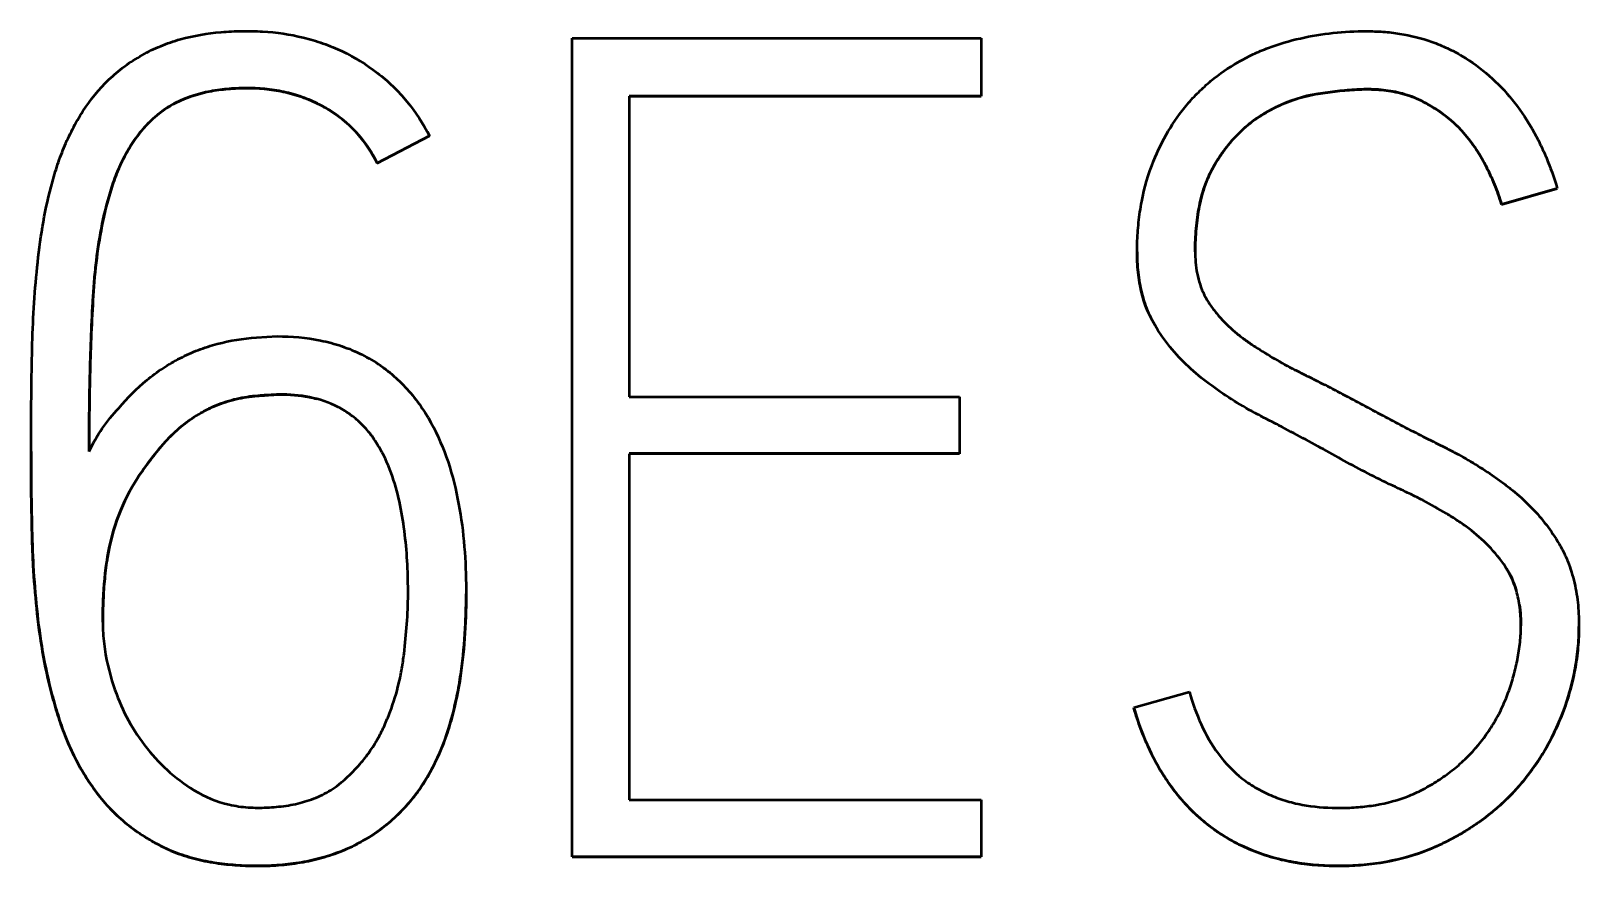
# Model space of a CAD drawing. Header units: millimetres. Extents: x 6750 to 121550, y -28210 to 66060.
# Drawn here: x 16001.742 to 16004.758, y 16208.219 to 16209.846 of the extents above; entities that cross this region are included whole.
import ezdxf

# ---------------------------------------------------------------- set-up
doc = ezdxf.new("R2010")
doc.units = ezdxf.units.MM
doc.layers.add('1', color=7, linetype='Continuous')

# ---------------------------------------------------------------- blocks, each defined once
blk = doc.blocks.new('s7-1513')
at = {"layer": '1', "color": 7, "linetype": 'Continuous', "lineweight": 50}
for p, q in [((15393.1348, 16399.7091), (15393.9315, 16399.7091)), ((15393.1348, 16398.1135), (15393.1348, 16399.709)), ((15393.9315, 16399.709), (15393.9315, 16399.5959)), ((15393.2456, 16399.596), (15393.9315, 16399.596)), ((15393.9315, 16399.596), (15393.2456, 16399.596)), ((15393.2456, 16399.5959), (15393.2456, 16399.0101)), ((15394.5882, 16399.6006), (15394.5882, 16399.6006)), ((15392.7548, 16399.4653), (15392.8568, 16399.5183)), ((15392.8568, 16399.5183), (15392.7548, 16399.4653)), ((15392.8568, 16399.5183), (15392.8568, 16399.5183)), ((15394.8681, 16399.5284), (15394.8681, 16399.5284)), ((15392.7548, 16399.4653), (15392.7548, 16399.4653)), ((15394.9454, 16399.385), (15395.0543, 16399.4162)), ((15395.0543, 16399.4162), (15394.9454, 16399.385)), ((15395.0543, 16399.4162), (15395.0543, 16399.4162)), ((15394.9454, 16399.385), (15394.9454, 16399.385)), ((15394.2355, 16399.2921), (15394.2355, 16399.2921)), ((15392.5197, 16399.1256), (15392.5597, 16399.1279)), ((15394.2699, 16399.15), (15394.2699, 16399.15)), ((15392.564, 16399.0148), (15392.564, 16399.0148)), ((15393.2456, 16399.0102), (15393.8893, 16399.0102)), ((15393.8893, 16399.0101), (15393.8893, 16398.8992)), ((15392.0803, 16398.9036), (15392.0803, 16398.9036)), ((15393.2456, 16398.8994), (15393.8893, 16398.8994)), ((15393.8893, 16398.8994), (15393.2456, 16398.8994)), ((15393.2456, 16398.8992), (15393.2456, 16398.2244)), ((15392.2876, 16398.8516), (15392.2876, 16398.8516)), ((15392.2512, 16398.7794), (15392.2512, 16398.7794)), ((15394.9536, 16398.6783), (15394.9536, 16398.6783)), ((15392.928, 16398.6263), (15392.928, 16398.6263)), ((15395.0966, 16398.5639), (15395.0966, 16398.5639)), ((15394.229, 16398.4043), (15394.3375, 16398.4352)), ((15394.229, 16398.4043), (15394.229, 16398.4043)), ((15393.2456, 16398.2245), (15393.9315, 16398.2245)), ((15393.9315, 16398.2244), (15393.9315, 16398.1135)), ((15393.9315, 16398.1137), (15393.1348, 16398.1137)), ((15393.1348, 16398.1137), (15393.9315, 16398.1137))]:
    blk.add_line(p, q, dxfattribs=at)
for points, knots in [([(15392.0825, 16399.1035), (15392.0836, 16399.1568), (15392.0867, 16399.2098), (15392.095, 16399.2888), (15392.0983, 16399.3151), (15392.107, 16399.3674), (15392.1124, 16399.3934), (15392.1226, 16399.4321), (15392.1264, 16399.445), (15392.1347, 16399.4705), (15392.1392, 16399.4831), (15392.1494, 16399.5077), (15392.155, 16399.5198), (15392.1673, 16399.5436), (15392.1741, 16399.5552), (15392.1961, 16399.589), (15392.2127, 16399.6098), (15392.2416, 16399.6374), (15392.2519, 16399.646), (15392.2737, 16399.6621), (15392.2851, 16399.6693), (15392.3085, 16399.6825), (15392.3205, 16399.6884), (15392.3453, 16399.6987), (15392.3581, 16399.7031), (15392.3974, 16399.714), (15392.4239, 16399.7183), (15392.464, 16399.7218), (15392.4774, 16399.7225), (15392.5044, 16399.7229), (15392.518, 16399.7227), (15392.5584, 16399.7203), (15392.5848, 16399.7165), (15392.6237, 16399.707), (15392.6365, 16399.7032), (15392.6618, 16399.6943), (15392.6744, 16399.6891), (15392.7109, 16399.6716), (15392.7337, 16399.6577), (15392.7654, 16399.6333), (15392.7756, 16399.6246), (15392.795, 16399.6058), (15392.8042, 16399.5958), (15392.8298, 16399.5648), (15392.8444, 16399.5423), (15392.8568, 16399.5183)], [0, 0, 0, 0, 0.125, 0.125, 0.1875, 0.1875, 0.25, 0.25, 0.28125, 0.28125, 0.3125, 0.3125, 0.34375, 0.34375, 0.375, 0.375, 0.4375, 0.4375, 0.46875, 0.46875, 0.5, 0.5, 0.53125, 0.53125, 0.5625, 0.5625, 0.625, 0.625, 0.65625, 0.65625, 0.6875, 0.6875, 0.75, 0.75, 0.78125, 0.78125, 0.8125, 0.8125, 0.875, 0.875, 0.90625, 0.90625, 0.9375, 0.9375, 1, 1, 1, 1]), ([(15394.2677, 16399.4695), (15394.2839, 16399.5097), (15394.3054, 16399.5469), (15394.3405, 16399.5884), (15394.3479, 16399.5964), (15394.3632, 16399.6115), (15394.3711, 16399.6187), (15394.3959, 16399.6393), (15394.4136, 16399.6515), (15394.4419, 16399.6677), (15394.4516, 16399.6728), (15394.4713, 16399.682), (15394.4812, 16399.6861), (15394.5116, 16399.6976), (15394.5324, 16399.7037), (15394.5749, 16399.7134), (15394.5963, 16399.7168), (15394.6392, 16399.7213), (15394.6607, 16399.7224), (15394.693, 16399.7225), (15394.7038, 16399.7221), (15394.7254, 16399.7206), (15394.7362, 16399.7193), (15394.7687, 16399.7142), (15394.7897, 16399.7089), (15394.8203, 16399.698), (15394.8303, 16399.6939), (15394.85, 16399.6847), (15394.8597, 16399.6795), (15394.8878, 16399.6628), (15394.9052, 16399.65), (15394.9377, 16399.6215), (15394.9529, 16399.6056), (15394.9802, 16399.572), (15394.9923, 16399.5542), (15395.0087, 16399.5262), (15395.0139, 16399.5166), (15395.0236, 16399.4972), (15395.0281, 16399.4873), (15395.0408, 16399.4574), (15395.048, 16399.437), (15395.0543, 16399.4162)], [0, 0, 0, 0, 0.125, 0.125, 0.15625, 0.15625, 0.1875, 0.1875, 0.25, 0.25, 0.28125, 0.28125, 0.3125, 0.3125, 0.375, 0.375, 0.4375, 0.4375, 0.5, 0.5, 0.53125, 0.53125, 0.5625, 0.5625, 0.625, 0.625, 0.65625, 0.65625, 0.6875, 0.6875, 0.75, 0.75, 0.8125, 0.8125, 0.875, 0.875, 0.90625, 0.90625, 0.9375, 0.9375, 1, 1, 1, 1]), ([(15392.7548, 16399.4653), (15392.7437, 16399.4876), (15392.7299, 16399.5081), (15392.7088, 16399.5309), (15392.7044, 16399.5353), (15392.6953, 16399.5438), (15392.6812, 16399.5559), (15392.6658, 16399.5663), (15392.6444, 16399.5787), (15392.6331, 16399.5843), (15392.6101, 16399.5938), (15392.5984, 16399.5977), (15392.5744, 16399.6042), (15392.5622, 16399.6066), (15392.5374, 16399.6101), (15392.525, 16399.6111), (15392.5003, 16399.6118), (15392.488, 16399.6116), (15392.4633, 16399.6101), (15392.451, 16399.6089), (15392.4264, 16399.6049), (15392.4141, 16399.6023), (15392.3903, 16399.5952), (15392.3787, 16399.5909), (15392.3619, 16399.5828), (15392.3564, 16399.5799), (15392.3457, 16399.5735), (15392.3405, 16399.57), (15392.3256, 16399.559), (15392.3164, 16399.5508), (15392.2992, 16399.5331), (15392.2912, 16399.5234), (15392.2768, 16399.5034), (15392.2703, 16399.493), (15392.2585, 16399.4714), (15392.2533, 16399.4603), (15392.2439, 16399.4373), (15392.2399, 16399.4257), (15392.2289, 16399.3907), (15392.223, 16399.367), (15392.2136, 16399.3192), (15392.2099, 16399.2951), (15392.2042, 16399.2466), (15392.2023, 16399.2221), (15392.198, 16399.1487), (15392.1962, 16399.0997), (15392.1939, 16399.0017), (15392.1934, 16398.9526), (15392.1934, 16398.9036)], [0, 0, 0, 0, 0.0625, 0.0625, 0.078125, 0.078125, 0.09375, 0.125, 0.125, 0.15625, 0.15625, 0.1875, 0.1875, 0.21875, 0.21875, 0.25, 0.25, 0.28125, 0.28125, 0.3125, 0.3125, 0.34375, 0.34375, 0.375, 0.375, 0.390625, 0.390625, 0.40625, 0.40625, 0.4375, 0.4375, 0.46875, 0.46875, 0.5, 0.5, 0.53125, 0.53125, 0.5625, 0.5625, 0.625, 0.625, 0.6875, 0.6875, 0.75, 0.75, 0.875, 0.875, 1, 1, 1, 1]), ([(15392.1934, 16398.9036), (15392.1934, 16398.9521), (15392.1939, 16399.0006), (15392.1961, 16399.0975), (15392.1979, 16399.1459), (15392.2013, 16399.2063), (15392.2021, 16399.2183), (15392.204, 16399.2424), (15392.2052, 16399.2544), (15392.2093, 16399.2905), (15392.2128, 16399.3144), (15392.2219, 16399.3621), (15392.2276, 16399.3858), (15392.2384, 16399.4212), (15392.2423, 16399.4331), (15392.2515, 16399.4563), (15392.2567, 16399.4676), (15392.2683, 16399.4896), (15392.2747, 16399.5002), (15392.2891, 16399.5208), (15392.297, 16399.5306), (15392.3141, 16399.5487), (15392.3233, 16399.557), (15392.3383, 16399.5685), (15392.3435, 16399.5721), (15392.3542, 16399.5786), (15392.3706, 16399.5877), (15392.388, 16399.5944), (15392.406, 16399.5999), (15392.4122, 16399.6015), (15392.4244, 16399.6044), (15392.4306, 16399.6056), (15392.449, 16399.6086), (15392.4614, 16399.61), (15392.4863, 16399.6115), (15392.4988, 16399.6118), (15392.5238, 16399.6112), (15392.5364, 16399.6102), (15392.5611, 16399.6068), (15392.5855, 16399.602), (15392.6092, 16399.5941), (15392.6325, 16399.5846), (15392.6437, 16399.5791), (15392.6652, 16399.5667), (15392.6806, 16399.5563), (15392.6948, 16399.5442), (15392.704, 16399.5357), (15392.7085, 16399.5313), (15392.7297, 16399.5084), (15392.7436, 16399.4878), (15392.7548, 16399.4653)], [0, 0, 0, 0, 0.125, 0.125, 0.25, 0.25, 0.28125, 0.28125, 0.3125, 0.3125, 0.375, 0.375, 0.4375, 0.4375, 0.46875, 0.46875, 0.5, 0.5, 0.53125, 0.53125, 0.5625, 0.5625, 0.59375, 0.59375, 0.609375, 0.609375, 0.625, 0.65625, 0.65625, 0.671875, 0.671875, 0.6875, 0.6875, 0.71875, 0.71875, 0.75, 0.75, 0.78125, 0.78125, 0.8125, 0.84375, 0.84375, 0.875, 0.875, 0.90625, 0.921875, 0.921875, 0.9375, 0.9375, 1, 1, 1, 1]), ([(15394.8681, 16399.5284), (15394.8508, 16399.5473), (15394.831, 16399.5629), (15394.8037, 16399.5793), (15394.7981, 16399.5824), (15394.7868, 16399.5883), (15394.7811, 16399.5909), (15394.7636, 16399.5979), (15394.7515, 16399.6015), (15394.7267, 16399.6066), (15394.714, 16399.6081), (15394.6887, 16399.6096), (15394.676, 16399.6094), (15394.6509, 16399.6081), (15394.6383, 16399.607), (15394.6132, 16399.6041), (15394.6007, 16399.6024), (15394.5882, 16399.6006)], [0, 0, 0, 0, 0.25, 0.25, 0.3125, 0.3125, 0.375, 0.375, 0.5, 0.5, 0.625, 0.625, 0.75, 0.75, 0.875, 0.875, 1, 1, 1, 1]), ([(15394.5882, 16399.6006), (15394.6007, 16399.6025), (15394.6133, 16399.6042), (15394.6386, 16399.607), (15394.6512, 16399.6081), (15394.6766, 16399.6094), (15394.6894, 16399.6095), (15394.7146, 16399.6081), (15394.7271, 16399.6065), (15394.7456, 16399.6027), (15394.7518, 16399.6011), (15394.764, 16399.5975), (15394.77, 16399.5954), (15394.7876, 16399.5883), (15394.7986, 16399.5823), (15394.8201, 16399.5694), (15394.8305, 16399.5622), (15394.8503, 16399.5464), (15394.8595, 16399.5377), (15394.8681, 16399.5284)], [0, 0, 0, 0, 0.125, 0.125, 0.25, 0.25, 0.375, 0.375, 0.5, 0.5, 0.5625, 0.5625, 0.625, 0.625, 0.75, 0.75, 0.875, 0.875, 1, 1, 1, 1]), ([(15394.5882, 16399.6006), (15394.559, 16399.5959), (15394.5312, 16399.5867), (15394.4982, 16399.5704), (15394.4917, 16399.5669), (15394.4791, 16399.5595), (15394.4729, 16399.5556), (15394.4551, 16399.5431), (15394.444, 16399.5338), (15394.4284, 16399.5182), (15394.4234, 16399.5128), (15394.4138, 16399.5017), (15394.4048, 16399.4902), (15394.3966, 16399.4782), (15394.3887, 16399.4659), (15394.3849, 16399.4597), (15394.3781, 16399.4467), (15394.375, 16399.44), (15394.3694, 16399.4264), (15394.3669, 16399.4196), (15394.3604, 16399.3987), (15394.3571, 16399.3846), (15394.3522, 16399.3558), (15394.3506, 16399.3412), (15394.3492, 16399.3194), (15394.3489, 16399.3121), (15394.3486, 16399.2975), (15394.3485, 16399.2903), (15394.349, 16399.2757), (15394.3496, 16399.2685), (15394.3516, 16399.2539), (15394.3531, 16399.2466), (15394.3587, 16399.2253), (15394.3641, 16399.2118), (15394.3753, 16399.1928), (15394.3796, 16399.1867), (15394.3885, 16399.1748), (15394.4025, 16399.1578), (15394.4185, 16399.1427), (15394.4357, 16399.1287), (15394.4416, 16399.1242), (15394.4537, 16399.1156), (15394.472, 16399.1031), (15394.5034, 16399.0837), (15394.5293, 16399.0696), (15394.549, 16399.0595), (15394.5556, 16399.0563), (15394.5688, 16399.0497), (15394.6018, 16399.0332), (15394.6345, 16399.0163), (15394.6735, 16398.9955), (15394.6864, 16398.9884), (15394.7124, 16398.9744), (15394.7514, 16398.9536), (15394.7908, 16398.9334), (15394.8238, 16398.9171), (15394.8305, 16398.9138), (15394.8436, 16398.9072), (15394.8632, 16398.8969), (15394.8951, 16398.8786), (15394.926, 16398.8585), (15394.944, 16398.8456), (15394.9558, 16398.8367), (15394.9617, 16398.8322), (15394.9906, 16398.8088), (15395.0114, 16398.7879), (15395.0387, 16398.7531), (15395.0472, 16398.7408), (15395.0587, 16398.722), (15395.0624, 16398.7156), (15395.069, 16398.7026), (15395.078, 16398.6827), (15395.0844, 16398.6617), (15395.0894, 16398.6402), (15395.0908, 16398.6329), (15395.0931, 16398.6183), (15395.094, 16398.611), (15395.0961, 16398.5891), (15395.0967, 16398.5745), (15395.0964, 16398.5452), (15395.0956, 16398.5306), (15395.0926, 16398.5013), (15395.0903, 16398.4867), (15395.0845, 16398.4579), (15395.0809, 16398.4436), (15395.0726, 16398.4156), (15395.0678, 16398.4017), (15395.057, 16398.3743), (15395.0509, 16398.3608), (15395.0311, 16398.3214), (15395.0156, 16398.2967), (15394.9889, 16398.2619), (15394.9794, 16398.2508), (15394.9592, 16398.2292), (15394.9484, 16398.2189), (15394.9151, 16398.1899), (15394.8912, 16398.1729), (15394.8531, 16398.1507), (15394.8399, 16398.1439), (15394.8131, 16398.1312), (15394.7995, 16398.1257), (15394.7579, 16398.1112), (15394.7294, 16398.1046), (15394.6855, 16398.0985), (15394.6707, 16398.0972), (15394.6411, 16398.0957), (15394.6264, 16398.0956), (15394.597, 16398.0965), (15394.5823, 16398.0975), (15394.553, 16398.1009), (15394.5383, 16398.1033), (15394.4948, 16398.1128), (15394.4669, 16398.1221), (15394.427, 16398.1411), (15394.4139, 16398.1483), (15394.389, 16398.1642), (15394.3772, 16398.1729), (15394.3546, 16398.1915), (15394.3439, 16398.2015), (15394.3237, 16398.2229), (15394.3141, 16398.2343), (15394.2876, 16398.2696), (15394.2727, 16398.2949), (15394.2538, 16398.3349), (15394.2481, 16398.3485), (15394.2378, 16398.3761), (15394.2331, 16398.3901), (15394.229, 16398.4043)], [0, 0, 0, 0, 0.03125, 0.03125, 0.039062, 0.039062, 0.046875, 0.046875, 0.0625, 0.0625, 0.070312, 0.070312, 0.078125, 0.085937, 0.085937, 0.09375, 0.09375, 0.101562, 0.101562, 0.109375, 0.109375, 0.125, 0.125, 0.140625, 0.140625, 0.148437, 0.148437, 0.15625, 0.15625, 0.164062, 0.164062, 0.171875, 0.171875, 0.1875, 0.1875, 0.195312, 0.195312, 0.203125, 0.21875, 0.21875, 0.226562, 0.226562, 0.234375, 0.25, 0.265625, 0.265625, 0.273437, 0.273437, 0.28125, 0.3125, 0.3125, 0.328125, 0.328125, 0.34375, 0.375, 0.375, 0.382812, 0.382812, 0.390625, 0.40625, 0.421875, 0.429687, 0.429687, 0.4375, 0.4375, 0.46875, 0.46875, 0.484375, 0.484375, 0.492188, 0.492188, 0.5, 0.515625, 0.515625, 0.523438, 0.523438, 0.53125, 0.53125, 0.546875, 0.546875, 0.5625, 0.5625, 0.578125, 0.578125, 0.59375, 0.59375, 0.609375, 0.609375, 0.625, 0.625, 0.65625, 0.65625, 0.671875, 0.671875, 0.6875, 0.6875, 0.71875, 0.71875, 0.734375, 0.734375, 0.75, 0.75, 0.78125, 0.78125, 0.796875, 0.796875, 0.8125, 0.8125, 0.828125, 0.828125, 0.84375, 0.84375, 0.875, 0.875, 0.890625, 0.890625, 0.90625, 0.90625, 0.921875, 0.921875, 0.9375, 0.9375, 0.96875, 0.96875, 0.984375, 0.984375, 1, 1, 1, 1]), ([(15394.3486, 16399.2922), (15394.3486, 16399.2946), (15394.3486, 16399.297), (15394.3487, 16399.3068), (15394.349, 16399.3142), (15394.3502, 16399.3363), (15394.3516, 16399.351), (15394.3562, 16399.38), (15394.3593, 16399.3944), (15394.3656, 16399.4157), (15394.3681, 16399.4228), (15394.3735, 16399.4366), (15394.3765, 16399.4433), (15394.3831, 16399.4564), (15394.3868, 16399.4627), (15394.3946, 16399.4752), (15394.3987, 16399.4814), (15394.4074, 16399.4934), (15394.4119, 16399.4993), (15394.4214, 16399.5106), (15394.4363, 16399.527), (15394.453, 16399.5415), (15394.4711, 16399.5544), (15394.4774, 16399.5584), (15394.4902, 16399.566), (15394.5098, 16399.5768), (15394.5303, 16399.5853), (15394.5587, 16399.5946), (15394.5733, 16399.5982), (15394.5882, 16399.6006)], [0, 0, 0, 0, 0.01697, 0.01697, 0.068709, 0.068709, 0.172185, 0.172185, 0.275662, 0.275662, 0.327401, 0.327401, 0.379139, 0.379139, 0.430877, 0.430877, 0.482616, 0.482616, 0.534354, 0.534354, 0.586093, 0.68957, 0.68957, 0.741308, 0.741308, 0.793046, 0.896523, 0.896523, 1, 1, 1, 1]), ([(15394.9454, 16399.385), (15394.9417, 16399.3982), (15394.9371, 16399.4111), (15394.9292, 16399.4301), (15394.9265, 16399.4364), (15394.9208, 16399.4488), (15394.9178, 16399.455), (15394.9084, 16399.4733), (15394.9013, 16399.485), (15394.8857, 16399.5074), (15394.8772, 16399.5181), (15394.8681, 16399.5284)], [0, 0, 0, 0, 0.25, 0.25, 0.375, 0.375, 0.5, 0.5, 0.75, 0.75, 1, 1, 1, 1]), ([(15394.8681, 16399.5284), (15394.8863, 16399.5078), (15394.9022, 16399.4853), (15394.9179, 16399.4549), (15394.9208, 16399.4487), (15394.9265, 16399.4363), (15394.9293, 16399.43), (15394.9371, 16399.4111), (15394.9417, 16399.3982), (15394.9454, 16399.385)], [0, 0, 0, 0, 0.5, 0.5, 0.625, 0.625, 0.75, 0.75, 1, 1, 1, 1]), ([(15394.2699, 16399.15), (15394.2555, 16399.1739), (15394.2466, 16399.1997), (15394.24, 16399.2336), (15394.2389, 16399.2405), (15394.2373, 16399.2541), (15394.2366, 16399.261), (15394.2354, 16399.2815), (15394.2353, 16399.2951), (15394.2361, 16399.3224), (15394.237, 16399.3361), (15394.2399, 16399.3634), (15394.2419, 16399.3771), (15394.2497, 16399.4175), (15394.2573, 16399.4439), (15394.2677, 16399.4695)], [0, 0, 0, 0, 0.25, 0.25, 0.3125, 0.3125, 0.375, 0.375, 0.5, 0.5, 0.625, 0.625, 0.75, 0.75, 1, 1, 1, 1]), ([(15394.2355, 16399.2922), (15394.2355, 16399.2842), (15394.2357, 16399.2761), (15394.237, 16399.2543), (15394.2387, 16399.2407), (15394.2426, 16399.2204), (15394.2441, 16399.2136), (15394.2478, 16399.2003), (15394.2498, 16399.1937), (15394.2569, 16399.1744), (15394.2627, 16399.1619), (15394.2699, 16399.15)], [0, 0, 0, 0, 0.164665, 0.164665, 0.44311, 0.44311, 0.582333, 0.582333, 0.721555, 0.721555, 1, 1, 1, 1]), ([(15392.5597, 16399.1279), (15392.5883, 16399.1279), (15392.6166, 16399.1255), (15392.6582, 16399.117), (15392.672, 16399.1133), (15392.6991, 16399.1041), (15392.7253, 16399.0933), (15392.7496, 16399.0789), (15392.7672, 16399.0667), (15392.7729, 16399.0624), (15392.784, 16399.0534), (15392.7894, 16399.0487), (15392.8049, 16399.0343), (15392.8145, 16399.024), (15392.8325, 16399.0021), (15392.8408, 16398.9905), (15392.8636, 16398.9545), (15392.8757, 16398.9292), (15392.8957, 16398.8767), (15392.9034, 16398.8492), (15392.9153, 16398.7943), (15392.9196, 16398.7667), (15392.9254, 16398.711), (15392.9271, 16398.6831), (15392.9284, 16398.627), (15392.9281, 16398.5987), (15392.9256, 16398.5427), (15392.9235, 16398.5148), (15392.9165, 16398.4595), (15392.9118, 16398.4321), (15392.902, 16398.3913), (15392.8983, 16398.3778), (15392.8899, 16398.3509), (15392.8851, 16398.3375), (15392.869, 16398.298), (15392.856, 16398.2729), (15392.8361, 16398.2436), (15392.8319, 16398.2378), (15392.8232, 16398.2265), (15392.8186, 16398.221), (15392.8044, 16398.2049), (15392.7845, 16398.1848), (15392.7622, 16398.1673), (15392.7387, 16398.1513), (15392.7262, 16398.1439), (15392.688, 16398.1244), (15392.6613, 16398.1149), (15392.6194, 16398.1048), (15392.6053, 16398.1022), (15392.577, 16398.0984), (15392.5629, 16398.0971), (15392.5345, 16398.0957), (15392.5203, 16398.0956), (15392.4919, 16398.0963), (15392.4777, 16398.0972), (15392.4492, 16398.1001), (15392.435, 16398.1021), (15392.4071, 16398.1077), (15392.3933, 16398.1112), (15392.3663, 16398.1198), (15392.3531, 16398.125), (15392.3336, 16398.1343), (15392.3272, 16398.1377), (15392.3147, 16398.1446), (15392.3086, 16398.1482), (15392.2784, 16398.1672), (15392.2562, 16398.1849), (15392.2262, 16398.216), (15392.217, 16398.2269), (15392.1999, 16398.2496), (15392.1919, 16398.2614), (15392.177, 16398.2856), (15392.1701, 16398.2982), (15392.1575, 16398.3238), (15392.1517, 16398.3368), (15392.1414, 16398.3631), (15392.1369, 16398.3765), (15392.1284, 16398.4034), (15392.1245, 16398.417), (15392.1137, 16398.4579), (15392.1076, 16398.4856), (15392.0979, 16398.5415), (15392.0943, 16398.5695), (15392.0884, 16398.6255), (15392.0851, 16398.6676), (15392.0832, 16398.7098), (15392.0823, 16398.7378), (15392.082, 16398.7519), (15392.0805, 16398.8222), (15392.0801, 16398.8784), (15392.0805, 16398.9909), (15392.0812, 16399.0472), (15392.0825, 16399.1035)], [0, 0, 0, 0, 0.03125, 0.03125, 0.046875, 0.046875, 0.0625, 0.078125, 0.078125, 0.085937, 0.085937, 0.09375, 0.09375, 0.109375, 0.109375, 0.125, 0.125, 0.15625, 0.15625, 0.1875, 0.1875, 0.21875, 0.21875, 0.25, 0.25, 0.28125, 0.28125, 0.3125, 0.3125, 0.34375, 0.34375, 0.359375, 0.359375, 0.375, 0.375, 0.40625, 0.40625, 0.414062, 0.414062, 0.421875, 0.421875, 0.4375, 0.453125, 0.453125, 0.46875, 0.46875, 0.5, 0.5, 0.515625, 0.515625, 0.53125, 0.53125, 0.546875, 0.546875, 0.5625, 0.5625, 0.578125, 0.578125, 0.59375, 0.59375, 0.609375, 0.609375, 0.617187, 0.617187, 0.625, 0.625, 0.65625, 0.65625, 0.671875, 0.671875, 0.6875, 0.6875, 0.703125, 0.703125, 0.71875, 0.71875, 0.734375, 0.734375, 0.75, 0.75, 0.78125, 0.78125, 0.8125, 0.8125, 0.84375, 0.859375, 0.859375, 0.875, 0.875, 0.9375, 0.9375, 1, 1, 1, 1]), ([(15392.2512, 16398.9881), (15392.268, 16399.008), (15392.2862, 16399.0263), (15392.3163, 16399.051), (15392.3268, 16399.0587), (15392.3483, 16399.0729), (15392.3704, 16399.0859), (15392.394, 16399.0964), (15392.4182, 16399.1057), (15392.4306, 16399.1098), (15392.4682, 16399.1198), (15392.4937, 16399.1238), (15392.5197, 16399.1256)], [0, 0, 0, 0, 0.25, 0.25, 0.375, 0.375, 0.5, 0.625, 0.625, 0.75, 0.75, 1, 1, 1, 1]), ([(15394.9536, 16398.6783), (15394.934, 16398.7077), (15394.9096, 16398.7322), (15394.8748, 16398.7585), (15394.8676, 16398.7636), (15394.853, 16398.7734), (15394.8308, 16398.7875), (15394.8078, 16398.8003), (15394.7844, 16398.8124), (15394.7766, 16398.8163), (15394.7607, 16398.8239), (15394.7528, 16398.8276), (15394.7289, 16398.839), (15394.6974, 16398.8544), (15394.6662, 16398.8707), (15394.6353, 16398.8874), (15394.6201, 16398.896), (15394.574, 16398.9215), (15394.543, 16398.9381), (15394.504, 16398.9583), (15394.4962, 16398.9623), (15394.4805, 16398.9703), (15394.4727, 16398.9744), (15394.4496, 16398.9869), (15394.4193, 16399.0046), (15394.3903, 16399.0245), (15394.3621, 16399.0456), (15394.3484, 16399.0568), (15394.31, 16399.0927), (15394.2879, 16399.1195), (15394.2699, 16399.15)], [0, 0, 0, 0, 0.125, 0.125, 0.15625, 0.15625, 0.1875, 0.25, 0.25, 0.28125, 0.28125, 0.3125, 0.3125, 0.375, 0.4375, 0.4375, 0.5, 0.5, 0.625, 0.625, 0.65625, 0.65625, 0.6875, 0.6875, 0.75, 0.8125, 0.8125, 0.875, 0.875, 1, 1, 1, 1]), ([(15392.564, 16399.0148), (15392.557, 16399.0143), (15392.5465, 16399.0136), (15392.536, 16399.013), (15392.529, 16399.0125), (15392.5255, 16399.0123), (15392.508, 16399.0109), (15392.4805, 16399.0068), (15392.4538, 16398.9983), (15392.4341, 16398.9903), (15392.4276, 16398.9873), (15392.415, 16398.9808), (15392.3966, 16398.9704), (15392.3797, 16398.9579), (15392.3583, 16398.9395), (15392.3482, 16398.9295), (15392.3342, 16398.9136), (15392.3296, 16398.9082), (15392.3207, 16398.8973), (15392.3077, 16398.8806), (15392.2955, 16398.8633), (15392.2876, 16398.8516)], [0, 0, 0, 0, 0.0625, 0.09375, 0.09375, 0.125, 0.125, 0.25, 0.375, 0.375, 0.4375, 0.4375, 0.5, 0.625, 0.625, 0.75, 0.75, 0.8125, 0.8125, 0.875, 1, 1, 1, 1]), ([(15392.2876, 16398.8516), (15392.2954, 16398.8633), (15392.3035, 16398.8747), (15392.3203, 16398.8969), (15392.3291, 16398.9078), (15392.3475, 16398.9287), (15392.3574, 16398.9387), (15392.3788, 16398.9572), (15392.3901, 16398.9656), (15392.4139, 16398.9805), (15392.4264, 16398.987), (15392.4526, 16398.9979), (15392.4659, 16399.0022), (15392.4933, 16399.0087), (15392.5073, 16399.0108), (15392.525, 16399.0123), (15392.5286, 16399.0125), (15392.5356, 16399.0129), (15392.5463, 16399.0136), (15392.5569, 16399.0143), (15392.564, 16399.0148)], [0, 0, 0, 0, 0.125, 0.125, 0.25, 0.25, 0.375, 0.375, 0.5, 0.5, 0.625, 0.625, 0.75, 0.75, 0.875, 0.875, 0.90625, 0.90625, 0.9375, 1, 1, 1, 1]), ([(15392.6797, 16398.2544), (15392.6951, 16398.2668), (15392.7163, 16398.287), (15392.7342, 16398.3101), (15392.7454, 16398.3261), (15392.7507, 16398.3345), (15392.7604, 16398.3515), (15392.7647, 16398.3603), (15392.7727, 16398.378), (15392.7839, 16398.4049), (15392.7925, 16398.4327), (15392.7993, 16398.4613), (15392.8013, 16398.4709), (15392.8046, 16398.4901), (15392.8059, 16398.4997), (15392.8093, 16398.5286), (15392.8112, 16398.5478), (15392.814, 16398.5864), (15392.8149, 16398.6057), (15392.815, 16398.6443), (15392.8145, 16398.6637), (15392.8126, 16398.7024), (15392.811, 16398.7219), (15392.8065, 16398.7606), (15392.8035, 16398.7797), (15392.7956, 16398.8176), (15392.7907, 16398.8364), (15392.778, 16398.8732), (15392.7702, 16398.8914), (15392.7558, 16398.9169), (15392.7505, 16398.9251), (15392.7389, 16398.9409), (15392.7325, 16398.9485), (15392.7188, 16398.9623), (15392.7114, 16398.9687), (15392.6957, 16398.9803), (15392.6873, 16398.9855), (15392.661, 16398.9991), (15392.6423, 16399.0053), (15392.6035, 16399.0132), (15392.5838, 16399.0148), (15392.564, 16399.0148)], [0, 0, 0, 0, 0.0625, 0.09375, 0.09375, 0.125, 0.125, 0.15625, 0.15625, 0.1875, 0.25, 0.25, 0.28125, 0.28125, 0.3125, 0.3125, 0.375, 0.375, 0.4375, 0.4375, 0.5, 0.5, 0.5625, 0.5625, 0.625, 0.625, 0.6875, 0.6875, 0.75, 0.75, 0.78125, 0.78125, 0.8125, 0.8125, 0.84375, 0.84375, 0.875, 0.875, 0.9375, 0.9375, 1, 1, 1, 1]), ([(15392.564, 16399.0148), (15392.5837, 16399.0148), (15392.6033, 16399.0132), (15392.6274, 16399.0083), (15392.6322, 16399.0072), (15392.637, 16399.0059)], [0, 0, 0, 0, 0.799201, 0.799201, 1, 1, 1, 1]), ([(15392.1934, 16398.9036), (15392.2008, 16398.9191), (15392.2093, 16398.9339), (15392.2287, 16398.9623), (15392.2395, 16398.9756), (15392.2512, 16398.9881)], [0, 0, 0, 0, 0.5, 0.5, 1, 1, 1, 1]), ([(15392.0803, 16398.9037), (15392.0803, 16398.8576), (15392.0807, 16398.8115), (15392.082, 16398.7514), (15392.0824, 16398.7373), (15392.0833, 16398.7091), (15392.0839, 16398.6951), (15392.0862, 16398.6528), (15392.0885, 16398.6247), (15392.0944, 16398.5685), (15392.098, 16398.5405), (15392.1077, 16398.485), (15392.1138, 16398.4574), (15392.1247, 16398.4164), (15392.1286, 16398.4028), (15392.137, 16398.3759), (15392.1416, 16398.3626), (15392.157, 16398.3235), (15392.1693, 16398.2984), (15392.1913, 16398.2624), (15392.1992, 16398.2506), (15392.2163, 16398.2278), (15392.2255, 16398.2169), (15392.245, 16398.1964), (15392.2554, 16398.1869), (15392.2774, 16398.169), (15392.289, 16398.1606), (15392.3131, 16398.1453), (15392.3255, 16398.1383), (15392.3509, 16398.1259), (15392.3641, 16398.1206), (15392.3911, 16398.1118), (15392.4051, 16398.1081), (15392.4332, 16398.1025), (15392.4472, 16398.1004), (15392.4754, 16398.0974), (15392.4896, 16398.0965), (15392.5179, 16398.0956), (15392.5322, 16398.0957), (15392.5607, 16398.097), (15392.575, 16398.0982), (15392.6033, 16398.1019), (15392.6312, 16398.1069), (15392.6585, 16398.1148), (15392.6853, 16398.1243), (15392.6986, 16398.13), (15392.7368, 16398.149), (15392.7602, 16398.1647), (15392.7922, 16398.1927), (15392.8024, 16398.2028), (15392.8214, 16398.224), (15392.8302, 16398.2351), (15392.8463, 16398.2583), (15392.8536, 16398.2704), (15392.8671, 16398.2955), (15392.8732, 16398.3085), (15392.8894, 16398.3476), (15392.8978, 16398.3745), (15392.9078, 16398.4155), (15392.9107, 16398.4293), (15392.9158, 16398.4571), (15392.9179, 16398.4712), (15392.9233, 16398.5132), (15392.9255, 16398.5411), (15392.9276, 16398.5881), (15392.9281, 16398.607), (15392.9281, 16398.626)], [0, 0, 0, 0, 0.076732, 0.076732, 0.10019, 0.10019, 0.123648, 0.123648, 0.170565, 0.170565, 0.217481, 0.217481, 0.264397, 0.264397, 0.287856, 0.287856, 0.311314, 0.311314, 0.35823, 0.35823, 0.381689, 0.381689, 0.405147, 0.405147, 0.428605, 0.428605, 0.452063, 0.452063, 0.475521, 0.475521, 0.49898, 0.49898, 0.522438, 0.522438, 0.545896, 0.545896, 0.569354, 0.569354, 0.592812, 0.592812, 0.616271, 0.616271, 0.639729, 0.663187, 0.663187, 0.686645, 0.686645, 0.733562, 0.733562, 0.75702, 0.75702, 0.780478, 0.780478, 0.803936, 0.803936, 0.827394, 0.827394, 0.874311, 0.874311, 0.897769, 0.897769, 0.921227, 0.921227, 0.968144, 0.968144, 1, 1, 1, 1]), ([(15392.2512, 16398.7794), (15392.2409, 16398.7529), (15392.2341, 16398.7255), (15392.2269, 16398.6837), (15392.2251, 16398.6696), (15392.2224, 16398.6414), (15392.2215, 16398.6273), (15392.2203, 16398.599), (15392.22, 16398.5848), (15392.22, 16398.5565), (15392.2209, 16398.5425), (15392.2259, 16398.5008), (15392.2324, 16398.4735), (15392.2412, 16398.4465)], [0, 0, 0, 0, 0.25, 0.25, 0.375, 0.375, 0.5, 0.5, 0.625, 0.625, 0.75, 0.75, 1, 1, 1, 1]), ([(15392.22, 16398.5707), (15392.22, 16398.5709), (15392.22, 16398.5711), (15392.22, 16398.5855), (15392.2203, 16398.5996), (15392.2221, 16398.6419), (15392.2246, 16398.6702), (15392.2341, 16398.7256), (15392.2409, 16398.7529), (15392.2512, 16398.7794)], [0, 0, 0, 0, 0.002991, 0.002991, 0.202393, 0.202393, 0.601196, 0.601196, 1, 1, 1, 1]), ([(15394.3375, 16398.4352), (15394.3435, 16398.4134), (15394.3509, 16398.3923), (15394.3694, 16398.3518), (15394.3805, 16398.3323), (15394.4077, 16398.2958), (15394.4233, 16398.2796), (15394.4501, 16398.2587), (15394.4596, 16398.2523), (15394.4792, 16398.241), (15394.4894, 16398.2361), (15394.5103, 16398.2275), (15394.521, 16398.2239), (15394.5431, 16398.2179), (15394.5541, 16398.2155), (15394.5876, 16398.2101), (15394.6101, 16398.2087), (15394.6441, 16398.209), (15394.6555, 16398.2095), (15394.6781, 16398.2114), (15394.6892, 16398.2127), (15394.7225, 16398.2183), (15394.7442, 16398.224), (15394.7707, 16398.2346), (15394.776, 16398.2369), (15394.7862, 16398.2417), (15394.7912, 16398.2443), (15394.8061, 16398.2525), (15394.8254, 16398.2641), (15394.8436, 16398.2773), (15394.8612, 16398.2914), (15394.8697, 16398.299), (15394.8939, 16398.3228), (15394.9081, 16398.3401), (15394.9269, 16398.368), (15394.9328, 16398.3776), (15394.9436, 16398.3976), (15394.9484, 16398.4078), (15394.9571, 16398.4284), (15394.9609, 16398.439), (15394.9676, 16398.4604), (15394.9706, 16398.4712), (15394.9757, 16398.4931), (15394.9779, 16398.5042), (15394.9813, 16398.5264), (15394.9825, 16398.5375), (15394.9836, 16398.5598), (15394.9836, 16398.571), (15394.9822, 16398.5935), (15394.9808, 16398.6048), (15394.9763, 16398.6268), (15394.9732, 16398.6375), (15394.9649, 16398.6586), (15394.9598, 16398.6688), (15394.9536, 16398.6783)], [0, 0, 0, 0, 0.0625, 0.0625, 0.125, 0.125, 0.1875, 0.1875, 0.21875, 0.21875, 0.25, 0.25, 0.28125, 0.28125, 0.3125, 0.3125, 0.375, 0.375, 0.40625, 0.40625, 0.4375, 0.4375, 0.5, 0.5, 0.515625, 0.515625, 0.53125, 0.53125, 0.5625, 0.59375, 0.59375, 0.625, 0.625, 0.6875, 0.6875, 0.71875, 0.71875, 0.75, 0.75, 0.78125, 0.78125, 0.8125, 0.8125, 0.84375, 0.84375, 0.875, 0.875, 0.90625, 0.90625, 0.9375, 0.9375, 0.96875, 0.96875, 1, 1, 1, 1]), ([(15394.9804, 16398.6056), (15394.9816, 16398.598), (15394.9824, 16398.5904), (15394.9833, 16398.5765), (15394.9835, 16398.5701), (15394.9835, 16398.5638)], [0, 0, 0, 0, 0.545346, 0.545346, 1, 1, 1, 1]), ([(15394.229, 16398.4043), (15394.2373, 16398.3761), (15394.2473, 16398.3487), (15394.2721, 16398.2961), (15394.2868, 16398.2709), (15394.3221, 16398.2234), (15394.3422, 16398.202), (15394.3704, 16398.1785), (15394.3762, 16398.1739), (15394.3881, 16398.1652), (15394.3942, 16398.1609), (15394.4129, 16398.1489), (15394.4386, 16398.1346), (15394.4658, 16398.1235), (15394.4937, 16398.114), (15394.5081, 16398.11), (15394.5514, 16398.1004), (15394.5805, 16398.0971), (15394.6246, 16398.0956), (15394.6393, 16398.0957), (15394.6689, 16398.0971), (15394.6836, 16398.0984), (15394.7273, 16398.1042), (15394.7558, 16398.1107), (15394.7974, 16398.1249), (15394.8112, 16398.1304), (15394.8381, 16398.1429), (15394.8774, 16398.1633), (15394.9134, 16398.1886), (15394.947, 16398.2175), (15394.9577, 16398.2278), (15394.9779, 16398.2491), (15394.9875, 16398.2602), (15395.0054, 16398.2833), (15395.0138, 16398.2952), (15395.0295, 16398.3199), (15395.0368, 16398.3328), (15395.0569, 16398.3723), (15395.0676, 16398.3995), (15395.0804, 16398.4415), (15395.084, 16398.4556), (15395.0899, 16398.4844), (15395.0922, 16398.4991), (15395.0954, 16398.5283), (15395.0963, 16398.5428), (15395.0966, 16398.5596), (15395.0966, 16398.5618), (15395.0966, 16398.564)], [0, 0, 0, 0, 0.068611, 0.068611, 0.137221, 0.137221, 0.205832, 0.205832, 0.222985, 0.222985, 0.240137, 0.240137, 0.274443, 0.308748, 0.308748, 0.343053, 0.343053, 0.411664, 0.411664, 0.445969, 0.445969, 0.480274, 0.480274, 0.548885, 0.548885, 0.58319, 0.58319, 0.617496, 0.686106, 0.686106, 0.720412, 0.720412, 0.754717, 0.754717, 0.789022, 0.789022, 0.823328, 0.823328, 0.891938, 0.891938, 0.926244, 0.926244, 0.960549, 0.960549, 0.994854, 0.994854, 1, 1, 1, 1]), ([(15392.2412, 16398.4465), (15392.2479, 16398.4258), (15392.2563, 16398.4058), (15392.2765, 16398.3671), (15392.2882, 16398.3487), (15392.3146, 16398.3139), (15392.3293, 16398.2978), (15392.3616, 16398.2682), (15392.379, 16398.255), (15392.3975, 16398.2434)], [0, 0, 0, 0, 0.25, 0.25, 0.5, 0.5, 0.75, 0.75, 1, 1, 1, 1]), ([(15392.3975, 16398.2434), (15392.4189, 16398.2303), (15392.4417, 16398.2209), (15392.4722, 16398.214), (15392.4784, 16398.2128), (15392.4907, 16398.211), (15392.4969, 16398.2104), (15392.5154, 16398.209), (15392.5277, 16398.2091), (15392.5524, 16398.2102), (15392.5649, 16398.2113), (15392.5895, 16398.215), (15392.6016, 16398.2176), (15392.6193, 16398.2229), (15392.6252, 16398.2248), (15392.6368, 16398.2293), (15392.6425, 16398.2318), (15392.6593, 16398.2402), (15392.6698, 16398.2467), (15392.6797, 16398.2544)], [0, 0, 0, 0, 0.25, 0.25, 0.3125, 0.3125, 0.375, 0.375, 0.5, 0.5, 0.625, 0.625, 0.75, 0.75, 0.8125, 0.8125, 0.875, 0.875, 1, 1, 1, 1])]:
    blk.add_open_spline(points, degree=3, knots=knots, dxfattribs=at)
for points in [[(15392.2876, 16398.8516), (15392.2729, 16398.8289), (15392.2608, 16398.8047), (15392.2512, 16398.7794)], [(15392.2512, 16398.7794), (15392.2608, 16398.8047), (15392.2729, 16398.8289), (15392.2876, 16398.8516)], [(15394.9536, 16398.6783), (15394.9627, 16398.6643), (15394.9694, 16398.6493), (15394.9741, 16398.6335)]]:
    blk.add_open_spline(points, degree=3, dxfattribs=at)

msp = doc.modelspace()

# ---------------------------------------------------------------- block references
msp.add_blockref('s7-1513', (609.6615, -189.8771))

doc.saveas('drawing.dxf')
